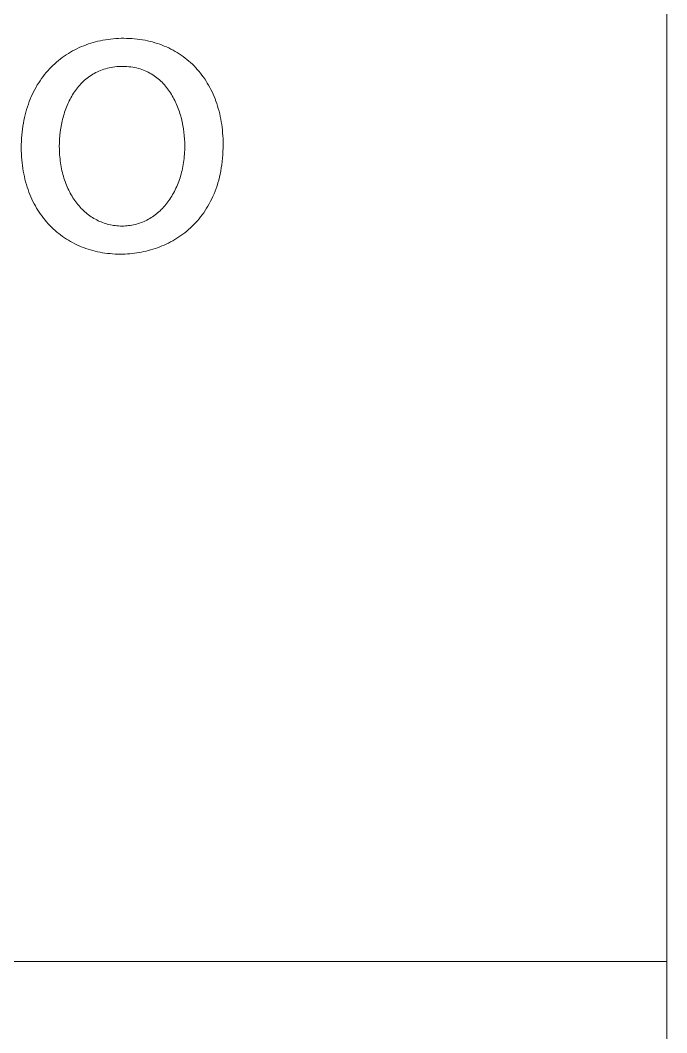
# Model space of a CAD drawing. Header units: millimetres. Extents: x -987 to 2591, y -102 to 2398.
# Drawn here: x 2533 to 2587.3, y 192.2 to 277.2 of the extents above; entities that cross this region are included whole.
import ezdxf

# ---------------------------------------------------------------- set-up
doc = ezdxf.new("R2010")
doc.units = ezdxf.units.MM
doc.header["$MEASUREMENT"] = 0
doc.layers.add('Domyślny', color=7, linetype='Continuous', true_color=0x000000)

msp = doc.modelspace()

# ---------------------------------------------------------------- linework, layer by layer
at = {"layer": 'Domyślny', "color": 18, "lineweight": 15, "true_color": 0x000000}
for p, q in [((2587.303, -101.8), (2587.303, 2397.758)), ((2587.303, 298.147), (2587.303, -101.796)), ((2539.361, 275.401), (2539.567, 275.452)), ((2539.567, 275.452), (2539.775, 275.498)), ((2539.775, 275.498), (2539.985, 275.54)), ((2539.985, 275.54), (2540.197, 275.577)), ((2540.197, 275.577), (2540.411, 275.608)), ((2540.411, 275.608), (2540.627, 275.635)), ((2540.627, 275.635), (2540.844, 275.658)), ((2540.844, 275.658), (2541.063, 275.675)), ((2541.063, 275.675), (2541.284, 275.687)), ((2541.284, 275.687), (2541.506, 275.695)), ((2541.506, 275.695), (2541.73, 275.697)), ((2541.73, 275.697), (2541.962, 275.694)), ((2541.962, 275.694), (2542.192, 275.687)), ((2542.192, 275.687), (2542.419, 275.674)), ((2542.419, 275.674), (2542.644, 275.655)), ((2542.644, 275.655), (2542.867, 275.632)), ((2542.867, 275.632), (2543.086, 275.604)), ((2543.086, 275.604), (2543.304, 275.57)), ((2543.304, 275.57), (2543.518, 275.532)), ((2543.518, 275.532), (2543.73, 275.488)), ((2543.73, 275.488), (2543.939, 275.44)), ((2543.939, 275.44), (2544.145, 275.387)), ((2537.252, 274.534), (2537.431, 274.635)), ((2537.431, 274.635), (2537.613, 274.733)), ((2537.613, 274.733), (2537.797, 274.825)), ((2537.797, 274.825), (2537.984, 274.913)), ((2537.984, 274.913), (2538.173, 274.997)), ((2538.173, 274.997), (2538.365, 275.076)), ((2538.365, 275.076), (2538.56, 275.15)), ((2538.56, 275.15), (2538.757, 275.22)), ((2538.757, 275.22), (2538.956, 275.285)), ((2538.956, 275.285), (2539.158, 275.346)), ((2539.158, 275.346), (2539.361, 275.401)), ((2544.145, 275.387), (2544.349, 275.329)), ((2544.349, 275.329), (2544.549, 275.266)), ((2544.549, 275.266), (2544.747, 275.199)), ((2544.747, 275.199), (2544.942, 275.127)), ((2544.942, 275.127), (2545.134, 275.05)), ((2545.134, 275.05), (2545.323, 274.969)), ((2545.323, 274.969), (2545.509, 274.883)), ((2545.509, 274.883), (2545.691, 274.793)), ((2545.691, 274.793), (2545.871, 274.698)), ((2545.871, 274.698), (2546.047, 274.599)), ((2546.047, 274.599), (2546.22, 274.495)), ((2536.085, 273.698), (2536.242, 273.83)), ((2536.242, 273.83), (2536.403, 273.958)), ((2536.403, 273.958), (2536.567, 274.082)), ((2536.567, 274.082), (2536.734, 274.202)), ((2536.734, 274.202), (2536.904, 274.317)), ((2536.904, 274.317), (2537.077, 274.427)), ((2537.077, 274.427), (2537.252, 274.534)), ((2546.22, 274.495), (2546.39, 274.388)), ((2546.39, 274.388), (2546.557, 274.275)), ((2546.557, 274.275), (2546.72, 274.159)), ((2546.72, 274.159), (2546.88, 274.038)), ((2546.88, 274.038), (2547.037, 273.914)), ((2547.037, 273.914), (2547.19, 273.785)), ((2547.19, 273.785), (2547.34, 273.652)), ((2535.213, 272.812), (2535.349, 272.971)), ((2535.349, 272.971), (2535.489, 273.124)), ((2535.489, 273.124), (2535.633, 273.274)), ((2535.633, 273.274), (2535.78, 273.42)), ((2535.78, 273.42), (2535.931, 273.561)), ((2535.931, 273.561), (2536.085, 273.698)), ((2539.515, 272.882), (2539.384, 272.817)), ((2539.649, 272.942), (2539.515, 272.882)), ((2539.786, 272.999), (2539.649, 272.942)), ((2539.925, 273.051), (2539.786, 272.999)), ((2540.068, 273.1), (2539.925, 273.051)), ((2540.213, 273.144), (2540.068, 273.1)), ((2540.362, 273.184), (2540.213, 273.144)), ((2540.513, 273.219), (2540.362, 273.184)), ((2540.668, 273.25), (2540.513, 273.219)), ((2540.825, 273.277), (2540.668, 273.25)), ((2540.986, 273.299), (2540.825, 273.277)), ((2541.149, 273.316), (2540.986, 273.299)), ((2541.316, 273.328), (2541.149, 273.316)), ((2541.486, 273.336), (2541.316, 273.328)), ((2541.658, 273.338), (2541.486, 273.336)), ((2541.832, 273.336), (2541.658, 273.338)), ((2542.001, 273.327), (2541.832, 273.336)), ((2542.168, 273.314), (2542.001, 273.327)), ((2542.331, 273.296), (2542.168, 273.314)), ((2542.491, 273.272), (2542.331, 273.296)), ((2542.648, 273.244), (2542.491, 273.272)), ((2542.802, 273.211), (2542.648, 273.244)), ((2542.952, 273.173), (2542.802, 273.211)), ((2543.1, 273.13), (2542.952, 273.173)), ((2543.244, 273.083), (2543.1, 273.13)), ((2543.385, 273.032), (2543.244, 273.083)), ((2543.523, 272.976), (2543.385, 273.032)), ((2543.657, 272.916), (2543.523, 272.976)), ((2543.789, 272.852), (2543.657, 272.916)), ((2547.34, 273.652), (2547.486, 273.515)), ((2547.486, 273.515), (2547.628, 273.374)), ((2547.628, 273.374), (2547.767, 273.23)), ((2547.767, 273.23), (2547.902, 273.081)), ((2547.902, 273.081), (2548.034, 272.928)), ((2548.034, 272.928), (2548.162, 272.772)), ((2534.587, 271.96), (2534.704, 272.138)), ((2534.704, 272.138), (2534.826, 272.313)), ((2534.826, 272.313), (2534.951, 272.484)), ((2534.951, 272.484), (2535.08, 272.65)), ((2535.08, 272.65), (2535.213, 272.812)), ((2538.336, 272.075), (2538.234, 271.977)), ((2538.441, 272.171), (2538.336, 272.075)), ((2538.549, 272.264), (2538.441, 272.171)), ((2538.66, 272.353), (2538.549, 272.264)), ((2538.773, 272.439), (2538.66, 272.353)), ((2538.89, 272.522), (2538.773, 272.439)), ((2539.009, 272.601), (2538.89, 272.522)), ((2539.131, 272.677), (2539.009, 272.601)), ((2539.256, 272.749), (2539.131, 272.677)), ((2539.384, 272.817), (2539.256, 272.749)), ((2543.918, 272.783), (2543.789, 272.852)), ((2544.043, 272.711), (2543.918, 272.783)), ((2544.166, 272.636), (2544.043, 272.711)), ((2544.285, 272.556), (2544.166, 272.636)), ((2544.402, 272.473), (2544.285, 272.556)), ((2544.516, 272.386), (2544.402, 272.473)), ((2544.626, 272.296), (2544.516, 272.386)), ((2544.734, 272.203), (2544.626, 272.296)), ((2544.839, 272.106), (2544.734, 272.203)), ((2544.941, 272.007), (2544.839, 272.106)), ((2548.162, 272.772), (2548.286, 272.612)), ((2548.286, 272.612), (2548.406, 272.448)), ((2548.406, 272.448), (2548.523, 272.281)), ((2548.523, 272.281), (2548.635, 272.11)), ((2548.635, 272.11), (2548.744, 271.935)), ((2534.062, 271.005), (2534.159, 271.204)), ((2534.159, 271.204), (2534.259, 271.399)), ((2534.259, 271.399), (2534.364, 271.59)), ((2534.364, 271.59), (2534.474, 271.777)), ((2534.474, 271.777), (2534.587, 271.96)), ((2537.596, 271.206), (2537.516, 271.085)), ((2537.679, 271.324), (2537.596, 271.206)), ((2537.764, 271.439), (2537.679, 271.324)), ((2537.853, 271.552), (2537.764, 271.439)), ((2537.944, 271.662), (2537.853, 271.552)), ((2538.038, 271.77), (2537.944, 271.662)), ((2538.134, 271.875), (2538.038, 271.77)), ((2538.234, 271.977), (2538.134, 271.875)), ((2545.04, 271.904), (2544.941, 272.007)), ((2545.136, 271.799), (2545.04, 271.904)), ((2545.229, 271.691), (2545.136, 271.799)), ((2545.32, 271.58), (2545.229, 271.691)), ((2545.407, 271.466), (2545.32, 271.58)), ((2545.492, 271.351), (2545.407, 271.466)), ((2545.575, 271.232), (2545.492, 271.351)), ((2545.654, 271.112), (2545.575, 271.232)), ((2548.744, 271.935), (2548.849, 271.757)), ((2548.849, 271.757), (2548.949, 271.575)), ((2548.949, 271.575), (2549.046, 271.39)), ((2549.046, 271.39), (2549.138, 271.202)), ((2549.138, 271.202), (2549.227, 271.01)), ((2533.72, 270.17), (2533.799, 270.385)), ((2533.799, 270.385), (2533.882, 270.595)), ((2533.882, 270.595), (2533.97, 270.802)), ((2533.97, 270.802), (2534.062, 271.005)), ((2537.155, 270.45), (2537.091, 270.317)), ((2537.222, 270.581), (2537.155, 270.45)), ((2537.291, 270.71), (2537.222, 270.581)), ((2537.363, 270.837), (2537.291, 270.71)), ((2537.438, 270.962), (2537.363, 270.837)), ((2537.516, 271.085), (2537.438, 270.962)), ((2545.731, 270.989), (2545.654, 271.112)), ((2545.805, 270.864), (2545.731, 270.989)), ((2545.876, 270.738), (2545.805, 270.864)), ((2545.945, 270.609), (2545.876, 270.738)), ((2546.01, 270.479), (2545.945, 270.609)), ((2546.074, 270.347), (2546.01, 270.479)), ((2546.134, 270.214), (2546.074, 270.347)), ((2549.227, 271.01), (2549.311, 270.815)), ((2549.311, 270.815), (2549.391, 270.616)), ((2549.391, 270.616), (2549.467, 270.415)), ((2549.467, 270.415), (2549.538, 270.21)), ((2533.452, 269.273), (2533.512, 269.503)), ((2533.512, 269.503), (2533.576, 269.729)), ((2533.576, 269.729), (2533.646, 269.951)), ((2533.646, 269.951), (2533.72, 270.17)), ((2536.762, 269.482), (2536.716, 269.338)), ((2536.81, 269.625), (2536.762, 269.482)), ((2536.861, 269.767), (2536.81, 269.625)), ((2536.915, 269.907), (2536.861, 269.767)), ((2536.971, 270.045), (2536.915, 269.907)), ((2537.03, 270.182), (2536.971, 270.045)), ((2537.091, 270.317), (2537.03, 270.182)), ((2546.193, 270.079), (2546.134, 270.214)), ((2546.248, 269.943), (2546.193, 270.079)), ((2546.301, 269.805), (2546.248, 269.943)), ((2546.351, 269.667), (2546.301, 269.805)), ((2546.399, 269.527), (2546.351, 269.667)), ((2546.444, 269.387), (2546.399, 269.527)), ((2549.538, 270.21), (2549.605, 270.002)), ((2549.605, 270.002), (2549.668, 269.791)), ((2549.668, 269.791), (2549.727, 269.577)), ((2549.727, 269.577), (2549.781, 269.36)), ((2533.301, 268.561), (2533.346, 268.802)), ((2533.346, 268.802), (2533.397, 269.039)), ((2533.397, 269.039), (2533.452, 269.273)), ((2536.559, 268.749), (2536.495, 268.449)), ((2536.594, 268.898), (2536.559, 268.749)), ((2536.632, 269.046), (2536.594, 268.898)), ((2536.673, 269.193), (2536.632, 269.046)), ((2536.716, 269.338), (2536.673, 269.193)), ((2546.487, 269.245), (2546.444, 269.387)), ((2546.566, 268.96), (2546.487, 269.245)), ((2546.634, 268.674), (2546.566, 268.96)), ((2546.693, 268.386), (2546.634, 268.674)), ((2549.781, 269.36), (2549.83, 269.14)), ((2549.83, 269.14), (2549.875, 268.917)), ((2549.875, 268.917), (2549.915, 268.691)), ((2549.915, 268.691), (2549.951, 268.462)), ((2533.172, 267.559), (2533.197, 267.815)), ((2533.197, 267.815), (2533.226, 268.067)), ((2533.226, 268.067), (2533.261, 268.316)), ((2533.261, 268.316), (2533.301, 268.561)), ((2536.398, 267.84), (2536.364, 267.533)), ((2536.442, 268.146), (2536.398, 267.84)), ((2536.495, 268.449), (2536.442, 268.146)), ((2546.742, 268.097), (2546.693, 268.386)), ((2546.783, 267.809), (2546.742, 268.097)), ((2546.814, 267.523), (2546.783, 267.809)), ((2549.951, 268.462), (2549.982, 268.231)), ((2549.982, 268.231), (2550.009, 267.996)), ((2550.009, 267.996), (2550.031, 267.759)), ((2533.131, 266.77), (2533.139, 267.037)), ((2533.139, 267.037), (2533.153, 267.3)), ((2533.153, 267.3), (2533.172, 267.559)), ((2536.34, 267.224), (2536.326, 266.916)), ((2536.364, 267.533), (2536.34, 267.224)), ((2546.835, 267.238), (2546.814, 267.523)), ((2546.848, 266.956), (2546.835, 267.238)), ((2546.853, 266.678), (2546.848, 266.956)), ((2550.031, 267.759), (2550.048, 267.52)), ((2550.048, 267.52), (2550.06, 267.278)), ((2550.06, 267.278), (2550.067, 267.033)), ((2550.067, 267.033), (2550.07, 266.786)), ((2533.128, 266.5), (2533.131, 266.77)), ((2533.131, 266.244), (2533.128, 266.5)), ((2533.139, 265.991), (2533.131, 266.244)), ((2536.326, 266.916), (2536.321, 266.607)), ((2536.321, 266.607), (2536.323, 266.43)), ((2536.323, 266.43), (2536.327, 266.253)), ((2536.327, 266.253), (2536.335, 266.079)), ((2536.335, 266.079), (2536.346, 265.906)), ((2546.827, 265.961), (2546.838, 266.138)), ((2546.838, 266.138), (2546.846, 266.316)), ((2546.846, 266.316), (2546.851, 266.497)), ((2546.851, 266.497), (2546.853, 266.678)), ((2550.057, 266.195), (2550.041, 265.908)), ((2550.066, 266.488), (2550.057, 266.195)), ((2550.07, 266.786), (2550.066, 266.488)), ((2533.152, 265.741), (2533.139, 265.991)), ((2533.17, 265.494), (2533.152, 265.741)), ((2533.193, 265.251), (2533.17, 265.494)), ((2533.222, 265.011), (2533.193, 265.251)), ((2536.346, 265.906), (2536.36, 265.734)), ((2536.36, 265.734), (2536.378, 265.564)), ((2536.378, 265.564), (2536.398, 265.396)), ((2536.398, 265.396), (2536.421, 265.229)), ((2536.421, 265.229), (2536.447, 265.064)), ((2546.723, 265.102), (2546.75, 265.27)), ((2546.75, 265.27), (2546.774, 265.44)), ((2546.774, 265.44), (2546.794, 265.612)), ((2546.794, 265.612), (2546.812, 265.785)), ((2546.812, 265.785), (2546.827, 265.961)), ((2549.99, 265.349), (2549.956, 265.077)), ((2550.019, 265.626), (2549.99, 265.349)), ((2550.041, 265.908), (2550.019, 265.626)), ((2533.255, 264.773), (2533.222, 265.011)), ((2533.293, 264.539), (2533.255, 264.773)), ((2533.336, 264.309), (2533.293, 264.539)), ((2536.447, 265.064), (2536.476, 264.901)), ((2536.476, 264.901), (2536.508, 264.74)), ((2536.508, 264.74), (2536.543, 264.58)), ((2536.543, 264.58), (2536.58, 264.422)), ((2536.58, 264.422), (2536.621, 264.267)), ((2546.544, 264.291), (2546.585, 264.449)), ((2546.585, 264.449), (2546.624, 264.609)), ((2546.624, 264.609), (2546.66, 264.772)), ((2546.66, 264.772), (2546.693, 264.936)), ((2546.693, 264.936), (2546.723, 265.102)), ((2549.87, 264.55), (2549.819, 264.294)), ((2549.916, 264.811), (2549.87, 264.55)), ((2549.956, 265.077), (2549.916, 264.811)), ((2533.384, 264.081), (2533.336, 264.309)), ((2533.436, 263.857), (2533.384, 264.081)), ((2533.493, 263.637), (2533.436, 263.857)), ((2533.555, 263.42), (2533.493, 263.637)), ((2536.621, 264.267), (2536.664, 264.113)), ((2536.664, 264.113), (2536.71, 263.961)), ((2536.71, 263.961), (2536.759, 263.812)), ((2536.759, 263.812), (2536.81, 263.664)), ((2536.81, 263.664), (2536.864, 263.519)), ((2546.236, 263.388), (2546.294, 263.533)), ((2546.294, 263.533), (2546.35, 263.68)), ((2546.35, 263.68), (2546.402, 263.83)), ((2546.402, 263.83), (2546.452, 263.981)), ((2546.452, 263.981), (2546.499, 264.135)), ((2546.499, 264.135), (2546.544, 264.291)), ((2549.632, 263.556), (2549.559, 263.32)), ((2549.7, 263.797), (2549.632, 263.556)), ((2549.762, 264.042), (2549.7, 263.797)), ((2549.819, 264.294), (2549.762, 264.042)), ((2533.621, 263.206), (2533.555, 263.42)), ((2533.692, 262.995), (2533.621, 263.206)), ((2533.767, 262.788), (2533.692, 262.995)), ((2533.847, 262.585), (2533.767, 262.788)), ((2536.864, 263.519), (2536.921, 263.376)), ((2536.921, 263.376), (2536.98, 263.235)), ((2536.98, 263.235), (2537.042, 263.096)), ((2537.042, 263.096), (2537.107, 262.96)), ((2537.107, 262.96), (2537.174, 262.826)), ((2537.174, 262.826), (2537.243, 262.694)), ((2537.243, 262.694), (2537.315, 262.565)), ((2545.834, 262.57), (2545.908, 262.7)), ((2545.908, 262.7), (2545.978, 262.833)), ((2545.978, 262.833), (2546.047, 262.968)), ((2546.047, 262.968), (2546.112, 263.106)), ((2546.112, 263.106), (2546.176, 263.246)), ((2546.176, 263.246), (2546.236, 263.388)), ((2549.398, 262.863), (2549.31, 262.643)), ((2549.481, 263.089), (2549.398, 262.863)), ((2549.559, 263.32), (2549.481, 263.089)), ((2533.931, 262.385), (2533.847, 262.585)), ((2534.019, 262.189), (2533.931, 262.385)), ((2534.111, 261.996), (2534.019, 262.189)), ((2534.208, 261.807), (2534.111, 261.996)), ((2537.315, 262.565), (2537.389, 262.439)), ((2537.389, 262.439), (2537.466, 262.315)), ((2537.466, 262.315), (2537.545, 262.194)), ((2537.545, 262.194), (2537.627, 262.075)), ((2537.627, 262.075), (2537.711, 261.959)), ((2537.711, 261.959), (2537.797, 261.846)), ((2537.797, 261.846), (2537.885, 261.736)), ((2545.256, 261.735), (2545.346, 261.846)), ((2545.346, 261.846), (2545.433, 261.96)), ((2545.433, 261.96), (2545.518, 262.076)), ((2545.518, 262.076), (2545.6, 262.196)), ((2545.6, 262.196), (2545.681, 262.318)), ((2545.681, 262.318), (2545.759, 262.443)), ((2545.759, 262.443), (2545.834, 262.57)), ((2549.018, 262.01), (2548.911, 261.81)), ((2549.12, 262.216), (2549.018, 262.01)), ((2549.217, 262.427), (2549.12, 262.216)), ((2549.31, 262.643), (2549.217, 262.427)), ((2534.309, 261.622), (2534.208, 261.807)), ((2534.413, 261.441), (2534.309, 261.622)), ((2534.522, 261.263), (2534.413, 261.441)), ((2534.634, 261.089), (2534.522, 261.263)), ((2534.75, 260.918), (2534.634, 261.089)), ((2537.885, 261.736), (2537.976, 261.628)), ((2537.976, 261.628), (2538.069, 261.523)), ((2538.069, 261.523), (2538.164, 261.421)), ((2538.164, 261.421), (2538.261, 261.323)), ((2538.261, 261.323), (2538.36, 261.227)), ((2538.36, 261.227), (2538.461, 261.134)), ((2538.461, 261.134), (2538.565, 261.044)), ((2538.565, 261.044), (2538.67, 260.958)), ((2544.467, 260.955), (2544.572, 261.042)), ((2544.572, 261.042), (2544.676, 261.131)), ((2544.676, 261.131), (2544.778, 261.224)), ((2544.778, 261.224), (2544.878, 261.321)), ((2544.878, 261.321), (2544.976, 261.42)), ((2544.976, 261.42), (2545.071, 261.522)), ((2545.071, 261.522), (2545.165, 261.627)), ((2545.165, 261.627), (2545.256, 261.735)), ((2548.443, 261.055), (2548.316, 260.879)), ((2548.566, 261.236), (2548.443, 261.055)), ((2548.685, 261.423), (2548.566, 261.236)), ((2548.8, 261.614), (2548.685, 261.423)), ((2548.911, 261.81), (2548.8, 261.614)), ((2534.871, 260.752), (2534.75, 260.918)), ((2534.994, 260.589), (2534.871, 260.752)), ((2535.122, 260.431), (2534.994, 260.589)), ((2535.253, 260.276), (2535.122, 260.431)), ((2535.388, 260.125), (2535.253, 260.276)), ((2538.67, 260.958), (2538.778, 260.874)), ((2538.778, 260.874), (2538.887, 260.794)), ((2538.887, 260.794), (2538.998, 260.717)), ((2538.998, 260.717), (2539.112, 260.644)), ((2539.112, 260.644), (2539.227, 260.573)), ((2539.227, 260.573), (2539.344, 260.507)), ((2539.344, 260.507), (2539.462, 260.443)), ((2539.462, 260.443), (2539.583, 260.383)), ((2539.583, 260.383), (2539.705, 260.327)), ((2539.705, 260.327), (2539.829, 260.274)), ((2539.829, 260.274), (2539.955, 260.225)), ((2539.955, 260.225), (2540.083, 260.18)), ((2540.083, 260.18), (2540.212, 260.138)), ((2540.212, 260.138), (2540.342, 260.1)), ((2542.805, 260.099), (2542.934, 260.137)), ((2542.934, 260.137), (2543.062, 260.178)), ((2543.062, 260.178), (2543.188, 260.224)), ((2543.188, 260.224), (2543.312, 260.273)), ((2543.312, 260.273), (2543.435, 260.325)), ((2543.435, 260.325), (2543.557, 260.381)), ((2543.557, 260.381), (2543.676, 260.441)), ((2543.676, 260.441), (2543.794, 260.504)), ((2543.794, 260.504), (2543.911, 260.571)), ((2543.911, 260.571), (2544.026, 260.641)), ((2544.026, 260.641), (2544.139, 260.715)), ((2544.139, 260.715), (2544.25, 260.791)), ((2544.25, 260.791), (2544.359, 260.872)), ((2544.359, 260.872), (2544.467, 260.955)), ((2547.77, 260.221), (2547.625, 260.068)), ((2547.912, 260.378), (2547.77, 260.221)), ((2548.05, 260.54), (2547.912, 260.378)), ((2548.185, 260.707), (2548.05, 260.54)), ((2548.316, 260.879), (2548.185, 260.707)), ((2535.526, 259.978), (2535.388, 260.125)), ((2535.667, 259.836), (2535.526, 259.978)), ((2535.812, 259.697), (2535.667, 259.836)), ((2535.961, 259.562), (2535.812, 259.697)), ((2536.112, 259.432), (2535.961, 259.562)), ((2536.267, 259.306), (2536.112, 259.432)), ((2536.425, 259.183), (2536.267, 259.306)), ((2540.342, 260.1), (2540.475, 260.066)), ((2540.475, 260.066), (2540.609, 260.036)), ((2540.609, 260.036), (2540.744, 260.009)), ((2540.744, 260.009), (2540.881, 259.987)), ((2540.881, 259.987), (2541.019, 259.968)), ((2541.019, 259.968), (2541.159, 259.954)), ((2541.159, 259.954), (2541.3, 259.944)), ((2541.3, 259.944), (2541.443, 259.937)), ((2541.443, 259.937), (2541.587, 259.935)), ((2541.587, 259.935), (2541.727, 259.937)), ((2541.727, 259.937), (2541.866, 259.944)), ((2541.866, 259.944), (2542.004, 259.954)), ((2542.004, 259.954), (2542.141, 259.968)), ((2542.141, 259.968), (2542.276, 259.987)), ((2542.276, 259.987), (2542.411, 260.009)), ((2542.411, 260.009), (2542.544, 260.035)), ((2542.544, 260.035), (2542.675, 260.065)), ((2542.675, 260.065), (2542.805, 260.099)), ((2546.852, 259.376), (2546.689, 259.252)), ((2547.013, 259.505), (2546.852, 259.376)), ((2547.17, 259.639), (2547.013, 259.505)), ((2547.325, 259.777), (2547.17, 259.639)), ((2547.476, 259.921), (2547.325, 259.777)), ((2547.625, 260.068), (2547.476, 259.921)), ((2536.586, 259.065), (2536.425, 259.183)), ((2536.75, 258.952), (2536.586, 259.065)), ((2536.917, 258.842), (2536.75, 258.952)), ((2537.087, 258.737), (2536.917, 258.842)), ((2537.26, 258.636), (2537.087, 258.737)), ((2537.435, 258.54), (2537.26, 258.636)), ((2537.614, 258.448), (2537.435, 258.54)), ((2537.795, 258.36), (2537.614, 258.448)), ((2545.479, 258.509), (2545.298, 258.421)), ((2545.658, 258.602), (2545.479, 258.509)), ((2545.836, 258.699), (2545.658, 258.602)), ((2546.011, 258.8), (2545.836, 258.699)), ((2546.184, 258.906), (2546.011, 258.8)), ((2546.355, 259.017), (2546.184, 258.906)), ((2546.523, 259.132), (2546.355, 259.017)), ((2546.689, 259.252), (2546.523, 259.132)), ((2537.978, 258.277), (2537.795, 258.36)), ((2538.164, 258.198), (2537.978, 258.277)), ((2538.353, 258.124), (2538.164, 258.198)), ((2538.544, 258.055), (2538.353, 258.124)), ((2538.738, 257.99), (2538.544, 258.055)), ((2538.933, 257.929), (2538.738, 257.99)), ((2539.132, 257.873), (2538.933, 257.929)), ((2539.332, 257.822), (2539.132, 257.873)), ((2539.534, 257.776), (2539.332, 257.822)), ((2539.739, 257.735), (2539.534, 257.776)), ((2539.946, 257.698), (2539.739, 257.735)), ((2540.154, 257.666), (2539.946, 257.698)), ((2540.365, 257.639), (2540.154, 257.666)), ((2540.577, 257.616), (2540.365, 257.639)), ((2540.791, 257.599), (2540.577, 257.616)), ((2541.007, 257.586), (2540.791, 257.599)), ((2541.225, 257.579), (2541.007, 257.586)), ((2541.444, 257.576), (2541.225, 257.579)), ((2541.64, 257.578), (2541.444, 257.576)), ((2541.837, 257.585), (2541.64, 257.578)), ((2542.033, 257.595), (2541.837, 257.585)), ((2542.23, 257.609), (2542.033, 257.595)), ((2542.427, 257.628), (2542.23, 257.609)), ((2542.623, 257.651), (2542.427, 257.628)), ((2542.819, 257.678), (2542.623, 257.651)), ((2543.015, 257.709), (2542.819, 257.678)), ((2543.211, 257.745), (2543.015, 257.709)), ((2543.405, 257.785), (2543.211, 257.745)), ((2543.6, 257.829), (2543.405, 257.785)), ((2543.793, 257.877), (2543.6, 257.829)), ((2543.985, 257.93), (2543.793, 257.877)), ((2544.177, 257.987), (2543.985, 257.93)), ((2544.367, 258.048), (2544.177, 257.987)), ((2544.556, 258.114), (2544.367, 258.048)), ((2544.744, 258.184), (2544.556, 258.114)), ((2544.93, 258.259), (2544.744, 258.184)), ((2545.114, 258.338), (2544.93, 258.259)), ((2545.298, 258.421), (2545.114, 258.338)), ((2274.859, 198.172), (2587.308, 198.172))]:
    msp.add_line(p, q, dxfattribs=at)

doc.saveas('drawing.dxf')
